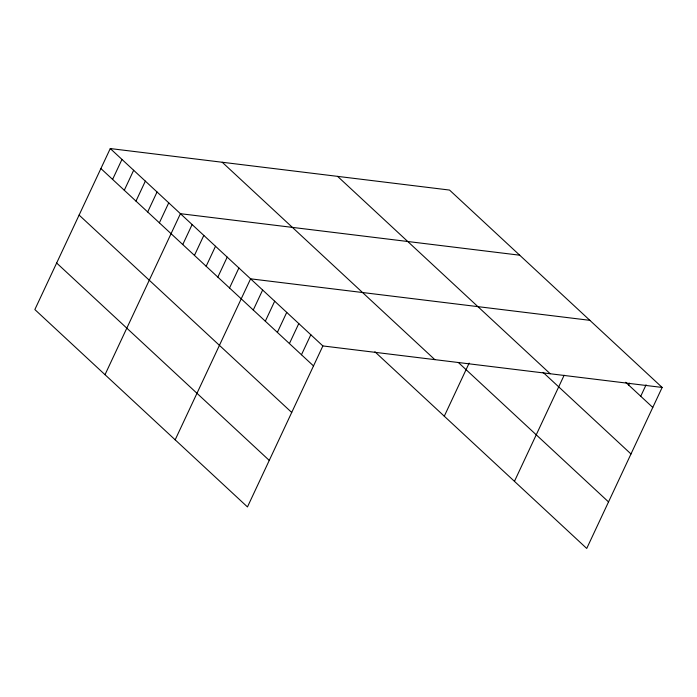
<?xml version="1.0" encoding="UTF-8"?>
<svg xmlns="http://www.w3.org/2000/svg" width="697" height="697" viewBox="0 0 697 697"><rect width="100%" height="100%" fill="white"/><g stroke="black" fill="none" stroke-linecap="round" stroke-linejoin="round"><path stroke-width="1.05" d="M662.15 387.445L449.539 190.063L110.265 148.557L34.85 309.555L247.461 506.937L322.877 345.939L662.15 387.445L586.735 548.443L374.899 351.785M112.6 179.408L121.966 159.413M124.293 190.264L133.658 170.268M135.985 201.119L145.351 181.124M147.677 211.975L157.043 191.98M159.369 222.831L168.735 202.836M105.012 374.69L180.427 213.691L519.701 255.198M182.762 244.542L192.128 224.547M194.454 255.398L203.82 235.403M206.146 266.254L215.512 246.259M217.839 277.11L227.205 257.115M229.531 287.966L238.897 267.97M175.174 439.824L250.589 278.826L589.862 320.332M253.272 310.008L262.638 290.013M265.322 321.186L274.688 301.2M277.371 332.373L286.737 312.378M289.421 343.56L298.786 323.565M301.47 354.747L310.836 334.752M444.285 416.196L469.159 363.085M514.447 481.339L564.152 375.23M628.685 385.066L629.583 383.167M640.735 396.253L646.084 384.831M625.679 382.27L652.784 407.44M337.583 176.367L550.194 373.749M543.111 372.39L630.985 453.974M458.286 362.431L608.525 501.918M222.23 162.253L434.841 359.635M110.265 148.557L322.877 345.939M100.899 168.543L313.511 365.934M79.109 215.077L291.721 412.467M56.649 263.022L269.26 460.403"/></g></svg>
